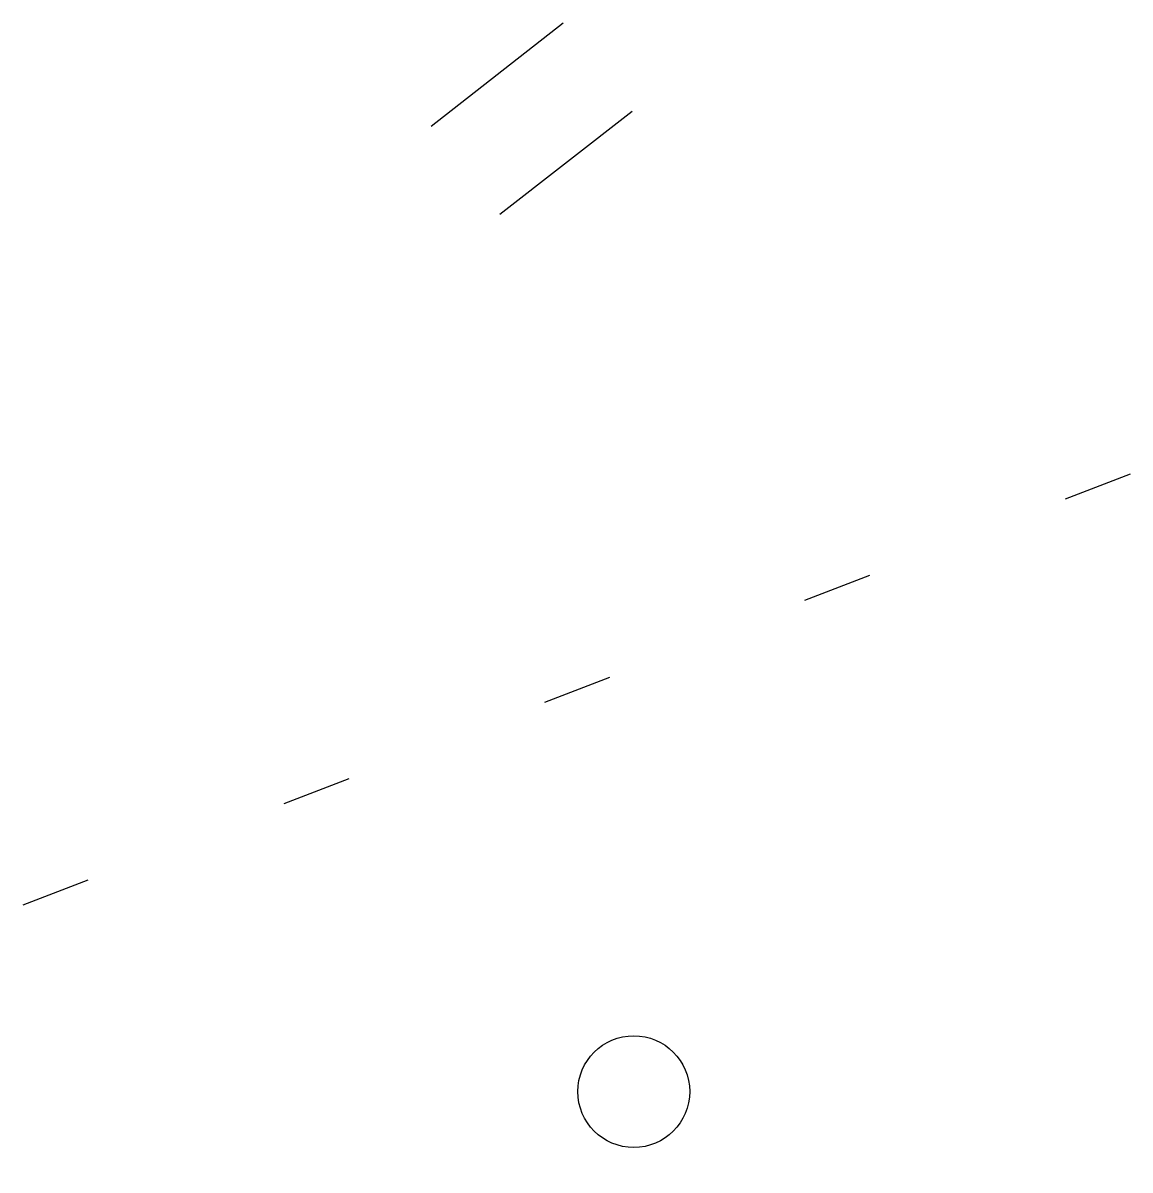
# Model space of a CAD drawing. Header units: millimetres. Extents: x -1799 to 6962, y -1020 to 4121.
# Drawn here: x 1402.51 to 1418.35, y 2825.7 to 2842.12 of the extents above; entities that cross this region are included whole.
import ezdxf

# ---------------------------------------------------------------- set-up
doc = ezdxf.new("R2010")
doc.units = ezdxf.units.MM
doc.linetypes.add('CONTI', pattern=[0])
doc.layers.add('SIT_LDEFAULT', color=7, linetype='CONTI')
doc.layers.add('ZAPSKDEFAULT', color=7, linetype='CONTI')

# ---------------------------------------------------------------- blocks, each defined once
blk = doc.blocks.new('BL_2011')
at = {"color": 0}
for p, q in [((0, 0), (0, 2.4)), ((1.6, 0), (1.6, 2.4))]:
    blk.add_line(p, q, dxfattribs=at)
blk = doc.blocks.new('BL_2002')
at = {"color": 0}
blk.add_circle((0, 0), 0.8, dxfattribs=at)

msp = doc.modelspace()

# ---------------------------------------------------------------- linework, layer by layer
at = {"layer": 'SIT_LDEFAULT', "color": 7}
for p, q in [((1418.352, 2835.659), (1417.422, 2835.299)), ((1414.622, 2834.209), (1413.692, 2833.849)), ((1410.902, 2832.749), (1409.972, 2832.389)), ((1407.172, 2831.299), (1406.242, 2830.939)), ((1403.442, 2829.849), (1402.512, 2829.489))]:
    msp.add_line(p, q, dxfattribs=at)

# ---------------------------------------------------------------- block references
at = {"layer": 'ZAPSKDEFAULT', "color": 7, "rotation": 307.9999999999999}
for name, p in [('BL_2011', (1408.352, 2840.639)), ('BL_2002', (1411.251, 2826.821))]:
    msp.add_blockref(name, p, dxfattribs=at)

doc.saveas('drawing.dxf')
